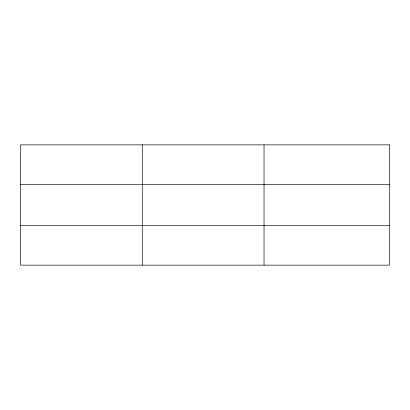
<?xml version="1.0" encoding="UTF-8"?>
<svg xmlns="http://www.w3.org/2000/svg" width="410" height="410" viewBox="0 0 410 410"><rect width="100%" height="100%" fill="white"/><g stroke="black" fill="none" stroke-linecap="round" stroke-linejoin="round"><path stroke-width="0.61" d="M142.27 265.137L142.27 144.863M264.04 265.137L264.04 144.863M20.5 184.556L389.5 184.556M20.5 225.444L389.5 225.444M389.5 144.863L389.5 265.137L20.5 265.137L20.5 144.863L389.5 144.863"/></g></svg>
